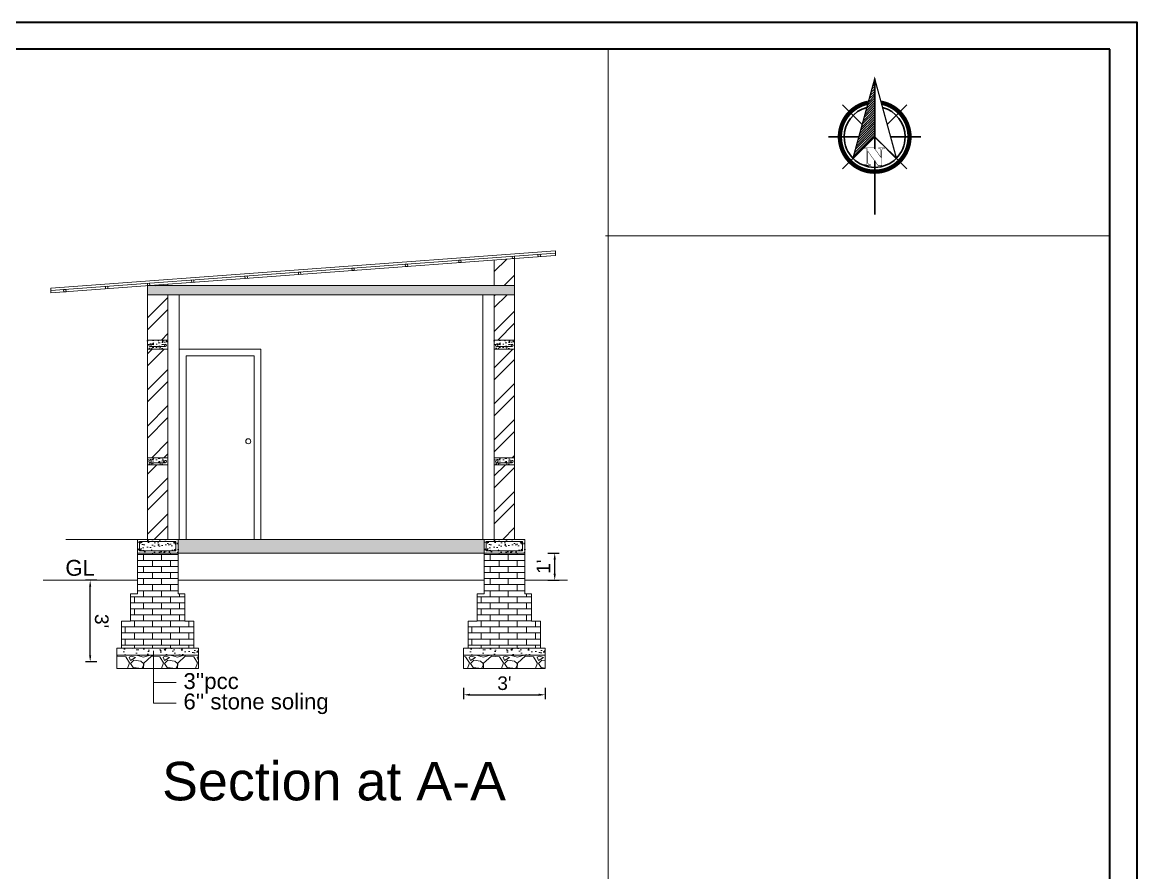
# Model space of a CAD drawing. Header units: inches. Extents: x 54699 to 80583, y -8431 to -3547.
# Drawn here: x 75563.6 to 76055.5, y -6812.7 to -6437.4 of the extents above; entities that cross this region are included whole.
import ezdxf

# ---------------------------------------------------------------- set-up
doc = ezdxf.new("R2010")
doc.units = ezdxf.units.IN
doc.header["$LTSCALE"] = 0.5
doc.header["$MEASUREMENT"] = 0
doc.header["$PDMODE"] = 66
for name, color, linetype, lineweight in [('Dimention', 5, 'Continuous', 20), ('door', 202, 'Continuous', 5), ('Siteplan', 7, 'Continuous', 30), ('steps', 253, 'Continuous', 20), ('WALL - A', 1, 'Continuous', 40)]:
    doc.layers.add(name, color=color, linetype=linetype, lineweight=lineweight)
doc.layers.add('Normal Wall', color=7, linetype='Continuous', lineweight=35, true_color=0xffaf89)
doc.layers.add('Rear Wall', color=7, linetype='Continuous', lineweight=20, true_color=0xd4e480)
doc.layers.add('REBARS', color=5, linetype='Continuous')
doc.styles.add('Lettring Text', font='arial.ttf')
doc.styles.get("Standard").update_dxf_attribs({"font": 'arial.ttf'})
doc.dimstyles.new('Copy of Standard', dxfattribs={"dimtxt": 6, "dimasz": 2.875, "dimexe": 2, "dimexo": 4, "dimgap": 2, "dimtad": 1, "dimdec": 0, "dimrnd": 1, "dimzin": 0, "dimdsep": 46, "dimlunit": 4, "dimtxsty": 'Lettring Text', "dimcen": 0.1, "dimclrd": 7, "dimclre": 7, "dimclrt": 7, "dimazin": 0, "dimtfac": 0.645, "dimtdec": 0, "dimtmove": 1, "dimatfit": 0, "dimfxl": 3, "dimfxlon": 1, "dimtfillclr": 256, "dimtolj": 1, "dimtzin": 0, "dimlwd": -1, "dimlwe": -1, "dimarcsym": 2})
pattern_1 = [(45, (-285433.003, 24050.212), (-7.9549513, 7.9549513), []), (45, (-285427.7, 24050.212), (-7.9549513, 7.9549513), [])]
pattern_2 = [(228.0127875, (-285422.2029, 24065.2122), (-120, -135), [2.01804, -199.7863207]), (184.96974073, (-285423.5529, 24063.7122), (180, 15), [3.46302, -342.8388714]), (132.51044708, (-285427.0029, 24063.4122), (150, -165), [2.44182, -241.74048894]), (267.273689, (-285432.8529, 24059.6622), (15, 300), [3.15357, -312.2033706]), (292.83365418, (-285433.0029, 24056.5122), (-75, 180), [3.092325, -306.1405969]), (357.273689, (-285431.8029, 24053.6622), (-300, 15), [3.15357, -312.2033706]), (37.69424047, (-285428.6529, 24053.5122), (-195, -150), [4.170435, -412.87272823]), (72.25532837, (-285425.3529, 24056.0622), (105, 330), [3.93732, -389.79482245]), (121.42956562, (-285424.1529, 24059.8122), (-120, 195), [3.16425, -313.26109665]), (175.2363583, (-285425.8029, 24062.5122), (165, -15), [3.61248, -177.0114387]), (222.3974378, (-285429.4029, 24062.8122), (-180, -165), [4.67172, -462.5006251]), (138.81407483, (-285418.0029, 24059.5122), (-105, 90), [1.594515, -157.8576722]), (171.4692344, (-285419.2029, 24060.5622), (195, -30), [3.033555, -300.32267124]), (225, (-285422.203, 24061.012), (-2e-15, -15), [2.121315, -19.09188844]), (203.1985905, (-285423.253, 24062.8122), (75, 30), [1.14237, -113.0942266]), (291.8014095, (-285424.303, 24062.3622), (-15, 45), [1.615545, -79.1619271]), (30.9637565, (-285423.703, 24060.8622), (45, 30), [2.623935, -84.8403434]), (161.5650512, (-285421.453, 24062.212), (30, -15), [1.897365, -45.5367999]), (16.38954033, (-285433.0029, 24062.3622), (150, 45), [2.658, -263.1426772]), (70.34617594, (-285430.4529, 24063.1122), (-60, -165), [2.229915, -220.7611162]), (293.1985905, (-285421.453, 24065.2122), (-30, 75), [2.284725, -111.9518716]), (343.61045967, (-285420.5529, 24063.1122), (-150, 45), [2.658, -263.1426772]), (339.4439548, (-285433.003, 24053.0622), (-75, 30), [2.5632, -125.5968562]), (294.77514057, (-285430.6029, 24052.1622), (-75, 165), [2.14767, -212.61964595]), (66.8014095, (-285421.303, 24050.2122), (30, 75), [2.284725, -111.9518716]), (17.35402464, (-285420.4029, 24052.3122), (-195, -60), [2.514465, -248.9313542]), (69.4439548, (-285428.653, 24050.2122), (-30, -75), [1.2816, -126.8784562]), (101.3099325, (-285422.203, 24050.2122), (-15, 60), [0.76485, -75.7204427]), (165.9637565, (-285422.353, 24050.9622), (45, -15), [3.092325, -58.7542594]), (186.00900596, (-285425.3529, 24051.7122), (150, 15), [2.86575, -283.7088476]), (303.6900675, (-285423.703, 24059.5122), (-15, 30), [2.16333, -51.91993913]), (353.15722659, (-285422.5029, 24057.7122), (255, -30), [3.77691, -373.91343936]), (60.9453959, (-285418.7529, 24057.2622), (-60, -105), [1.54434, -152.8901121]), (90, (-285418.003, 24058.612), (-15, 15), [0.9, -14.1]), (120.25643716, (-285425.6529, 24052.1622), (60, -105), [2.08386, -206.30279984]), (48.0127875, (-285426.7029, 24053.9622), (120, 135), [4.03608, -197.7682807]), (0, (-285424.003, 24056.962), (15, 15), [3.9, -11.1]), (325.30484647, (-285420.1029, 24056.9622), (150, -105), [2.37171, -234.7991145]), (254.0546041, (-285418.153, 24055.6122), (-15, -60), [2.18403, -107.01761834]), (207.64597536, (-285418.7529, 24053.5122), (-285, -150), [3.555975, -352.04211273]), (175.42607874, (-285421.9029, 24051.8622), (-195, 15), [3.761985, -372.4361011])]
pattern_3 = [(50, (11295.164, 109846.567), (5.73808146, -0.50201708), [0.6, -6.6]), (355, (11295.164, 109846.567), (-1.11001067, 6.01753707), [0.48, -5.28]), (100.4514, (11295.6424, 109846.525), (4.62807505, 5.51551634), [0.50992152, -5.6091369]), (46.1842, (11295.164, 109848.167), (8.5379284, -1.3241521), [0.9, -9.9]), (96.6356, (11295.876, 109848.057), (7.47730164, 7.79294297), [0.7648823, -8.413704]), (351.1842, (11295.164, 109848.167), (7.47729556, 7.7929488), [0.72, -7.92]), (21, (11295.964, 109847.767), (4.77525642, -3.22095113), [0.6, -6.6]), (326, (11295.964, 109847.767), (1.94652266, 5.80120036), [0.48, -5.28]), (71.4514, (11296.362, 109847.4985), (6.72178103, 2.58024397), [0.50992152, -5.6091369]), (37.5, (11295.1642, 109846.567), (0.097278843, 2.66315083), [0, -5.216, 0, -5.36, 0, -5.3]), (7.5, (11295.1642, 109846.567), (2.1045563, 3.155293695), [0, -3.056, 0, -5.096, 0, -2.02]), (327.5, (11293.3802, 109846.567), (4.27057949, -0.180438974), [0, -2, 0, -6.24, 0, -8.28]), (317.5, (11292.5802, 109846.567), (4.66548935, 0.80083986), [0, -2.6, 0, -4.144, 0, -5.88])]
pattern_4 = [(50, (11448.164, 109846.567), (5.73808146, -0.50201708), [0.6, -6.6]), (355, (11448.164, 109846.567), (-1.11001067, 6.01753707), [0.48, -5.28]), (100.4514, (11448.6424, 109846.525), (4.62807505, 5.51551634), [0.50992152, -5.6091369]), (46.1842, (11448.164, 109848.167), (8.5379284, -1.3241521), [0.9, -9.9]), (96.6356, (11448.876, 109848.057), (7.47730164, 7.79294297), [0.7648823, -8.413704]), (351.1842, (11448.164, 109848.167), (7.47729556, 7.7929488), [0.72, -7.92]), (21, (11448.964, 109847.767), (4.77525642, -3.22095113), [0.6, -6.6]), (326, (11448.964, 109847.767), (1.94652266, 5.80120036), [0.48, -5.28]), (71.4514, (11449.362, 109847.4985), (6.72178103, 2.58024397), [0.50992152, -5.6091369]), (37.5, (11448.1642, 109846.567), (0.097278843, 2.66315083), [0, -5.216, 0, -5.36, 0, -5.3]), (7.5, (11448.1642, 109846.567), (2.1045563, 3.155293695), [0, -3.056, 0, -5.096, 0, -2.02]), (327.5, (11446.3802, 109846.567), (4.27057949, -0.180438974), [0, -2, 0, -6.24, 0, -8.28]), (317.5, (11445.5802, 109846.567), (4.66548935, 0.80083986), [0, -2.6, 0, -4.144, 0, -5.88])]

# ---------------------------------------------------------------- blocks, each defined once
blk = doc.blocks.new('*X743')
at = {"color": 0}
for p, q in [((147.15, -410.22), (147.62, -409.76)), ((147.35, -409.49), (147.62, -409.23)), ((147.55, -408.76), (147.62, -408.7)), ((146.16, -413.87), (147.62, -412.41)), ((146.36, -413.14), (147.62, -411.88)), ((146.55, -412.41), (147.62, -411.35)), ((146.75, -411.68), (147.62, -410.82)), ((146.95, -410.95), (147.62, -410.29)), ((145.16, -417.52), (147.62, -415.06)), ((145.36, -416.79), (147.62, -414.53)), ((145.56, -416.06), (147.62, -414)), ((145.76, -415.33), (147.62, -413.47)), ((145.96, -414.6), (147.62, -412.94)), ((144.36, -420.44), (147.62, -417.18)), ((144.56, -419.71), (147.62, -416.65)), ((144.76, -418.98), (147.62, -416.12)), ((144.96, -418.25), (147.62, -415.59)), ((143.36, -424.09), (147.62, -419.83)), ((143.56, -423.36), (147.62, -419.3)), ((143.76, -422.63), (147.62, -418.77)), ((143.96, -421.9), (147.62, -418.24)), ((144.16, -421.17), (147.62, -417.71)), ((142.76, -426.28), (147.62, -421.42)), ((142.96, -425.55), (147.62, -420.89)), ((143.16, -424.82), (147.62, -420.36))]:
    blk.add_line(p, q, dxfattribs=at)
blk = doc.blocks.new('NORTH_15')
for p, q in [((0, 3.66), (0, 10.62)), ((-2.87, 2.87), (-7.37, 7.37)), ((2.87, 2.87), (7.37, 7.37)), ((-13.37, 0), (2.72, 0)), ((5.49, 0), (17.83, 0)), ((-2.87, -2.87), (-7.37, -7.37)), ((0, -3.66), (0, -10.62)), ((2.87, -2.87), (7.37, -7.37))]:
    blk.add_line(p, q)
at = {"const_width": 1}
for points in [[(0, -8, 1), (0, 8, 0.359415), (-7.86, 1.52, 1)], [(-7.86, -1.52, 0.359415), (0, -8, 1)]]:
    blk.add_lwpolyline(points, format="xyb", dxfattribs=at)
for points, const_width in [([(4.96, -5.01), (-13.37, 0), (4.9, 5), (0, 0), (4.96, -5.01)], 0.3), ([(5.93, -1.55), (6, -1.55), (6.07, -1.54), (6.13, -1.53), (6.17, -1.52), (6.22, -1.51), (6.26, -1.49), (6.28, -1.47), (6.3, -1.45), (6.32, -1.42), (6.33, -1.39), (6.35, -1.34), (6.36, -1.29), (6.37, -1.23), (6.38, -1.16), (6.38, -1.08), (6.38, -1), (6.54, -1), (6.54, -2.34), (6.38, -2.34), (6.38, -2.3), (6.38, -2.23), (6.38, -2.16), (6.37, -2.09), (6.36, -2.04), (6.35, -1.99), (6.33, -1.95), (6.32, -1.91), (6.3, -1.88), (6.28, -1.86), (6.26, -1.83), (6.22, -1.81), (6.18, -1.8), (6.13, -1.78), (6.07, -1.77), (6.01, -1.76), (5.95, -1.76), (2.66, -1.76), (2.66, -2.34), (2.5, -2.34), (2.5, -0.16), (4.71, 1.44), (3.14, 1.44), (3.07, 1.44), (3, 1.43), (2.94, 1.42), (2.89, 1.41), (2.85, 1.4), (2.81, 1.38), (2.78, 1.36), (2.76, 1.34), (2.74, 1.31), (2.72, 1.27), (2.7, 1.22), (2.69, 1.17), (2.68, 1.11), (2.67, 1.04), (2.66, 0.97), (2.66, 0.89), (2.66, 0.87), (2.5, 0.87), (2.5, 2.21), (2.66, 2.21), (2.66, 2.17), (2.66, 2.09), (2.67, 2.03), (2.68, 1.97), (2.69, 1.91), (2.7, 1.86), (2.71, 1.82), (2.73, 1.78), (2.75, 1.76), (2.77, 1.74), (2.8, 1.72), (2.85, 1.7), (2.89, 1.68), (2.94, 1.67), (3, 1.66), (3.07, 1.66), (3.14, 1.66), (6.54, 1.66), (6.54, 0.75), (3.33, -1.55), (5.93, -1.55), (5.93, -1.55)], 0.1)]:
    blk.add_lwpolyline(points, dxfattribs=dict(const_width=const_width))
for start, end in [(90, 164.973), (270, 90), (195.027, 270)]:
    blk.add_arc((0, 0), 7, start, end)
at = {"rotation": 90}
blk.add_blockref('*X743', (-421.89, -147.62), dxfattribs=at)
blk = doc.blocks.new('A$C0BDB7EE9')
at = {"layer": 'Siteplan', "xscale": 2.999999999999779, "yscale": 2.999999999999779, "zscale": 2.999999999999779, "rotation": 247.8612575918487}
blk.add_blockref('NORTH_15', (20.15, 49.54), dxfattribs=at)
blk = doc.blocks.new('A$C327B4BBD')
at = {"layer": 'Dimention', "ltscale": 0.3, "xscale": 1.171875000000082, "yscale": 1.171875000000082, "zscale": 1.171875000000082, "rotation": 112.1387424081494}
blk.add_blockref('A$C0BDB7EE9', (16.13, 0), dxfattribs=at)
blk = doc.blocks.new('*D810')
at = {"color": 7, "transparency": 16777216}
for p, q in [((75596.59, -6683.66), (75591.59, -6683.66)), ((75593.6, -6716.78), (75593.59, -6686.54)), ((75596.6, -6719.66), (75591.6, -6719.66))]:
    blk.add_line(p, q, dxfattribs=at)
at = {"color": 7, "linetype": 'ByBlock', "transparency": 16777216}
for points in [[(75594.07, -6686.54), (75593.12, -6686.54), (75593.59, -6683.66)], [(75594.07, -6716.78), (75593.12, -6716.78), (75593.6, -6719.66)]]:
    blk.add_solid(points, dxfattribs=at)
at = {"layer": 'Defpoints', "color": 0, "linetype": 'ByBlock', "transparency": 16777216}
for p in [(75593.59, -6683.66), (75605.41, -6683.66), (75605.41, -6719.66)]:
    blk.add_point(p, dxfattribs=at)
at = {"color": 7, "linetype": 'ByBlock', "lineweight": 5, "transparency": 16777216, "insert": (75598.66, -6701.66), "char_height": 6, "attachment_point": 5, "rotation": 270.0012, "style": 'Lettring Text'}
blk.add_mtext("\\A1;3'", dxfattribs=at)
blk = doc.blocks.new('*D812')
at = {"color": 7, "transparency": 16777216}
for p, q in [((75795.62, -6671.66), (75800.62, -6671.66)), ((75798.62, -6680.79), (75798.62, -6674.53)), ((75795.62, -6683.66), (75800.62, -6683.66))]:
    blk.add_line(p, q, dxfattribs=at)
at = {"color": 7, "linetype": 'ByBlock', "transparency": 16777216}
for points in [[(75798.14, -6674.53), (75799.1, -6674.53), (75798.62, -6671.66)], [(75798.14, -6680.79), (75799.1, -6680.79), (75798.62, -6683.66)]]:
    blk.add_solid(points, dxfattribs=at)
at = {"layer": 'Defpoints', "color": 0, "linetype": 'ByBlock', "transparency": 16777216}
for p in [(75785.41, -6671.66), (75798.62, -6671.66), (75785.41, -6683.66)]:
    blk.add_point(p, dxfattribs=at)
at = {"color": 7, "linetype": 'ByBlock', "lineweight": 5, "transparency": 16777216, "insert": (75793.61, -6677.66), "char_height": 6, "attachment_point": 5, "rotation": 90, "style": 'Lettring Text'}
blk.add_mtext("\\A1;1'", dxfattribs=at)
blk = doc.blocks.new('*D811')
at = {"color": 7, "transparency": 16777216}
for p, q in [((75758.41, -6731.19), (75758.41, -6736.19)), ((75794.41, -6731.19), (75794.41, -6736.19)), ((75761.29, -6734.19), (75791.54, -6734.19))]:
    blk.add_line(p, q, dxfattribs=at)
at = {"color": 7, "linetype": 'ByBlock', "transparency": 16777216}
for points in [[(75761.29, -6733.71), (75761.29, -6734.67), (75758.41, -6734.19)], [(75791.54, -6733.71), (75791.54, -6734.67), (75794.41, -6734.19)]]:
    blk.add_solid(points, dxfattribs=at)
at = {"layer": 'Defpoints', "color": 0, "linetype": 'ByBlock', "transparency": 16777216}
for p in [(75758.41, -6719.66), (75794.41, -6719.66), (75794.41, -6734.19)]:
    blk.add_point(p, dxfattribs=at)
at = {"color": 7, "linetype": 'ByBlock', "lineweight": 5, "transparency": 16777216, "insert": (75776.41, -6729.12), "char_height": 6, "attachment_point": 5, "style": 'Lettring Text'}
blk.add_mtext("\\A1;3'", dxfattribs=at)

msp = doc.modelspace()

# ---------------------------------------------------------------- hatches: boundary and pattern name
at = {"linetype": 'ByBlock', "lineweight": 5}
h = msp.add_hatch(dxfattribs=at)
h.set_pattern_fill('AR-CONC', scale=0.5, style=0)
h.set_pattern_definition([(50, (29379.986, 62226.096), (3.58630091, -0.31376067), [0.375, -4.125]), (355, (29379.986, 62226.096), (-0.69375667, 3.76096067), [0.3, -3.3]), (100.4514, (29380.2848, 62226.0698), (2.89254691, 3.44719771), [0.31870095, -3.50571056]), (46.1842, (29379.986, 62227.096), (5.33620524, -0.82759507), [0.5625, -6.1875]), (96.6356, (29380.4306, 62227.027), (4.67331353, 4.87058935), [0.47805144, -5.258565]), (351.1842, (29379.986, 62227.096), (4.67330973, 4.870593), [0.45, -4.95]), (21, (29380.486, 62226.846), (2.98453526, -2.01309445), [0.375, -4.125]), (326, (29380.486, 62226.846), (1.21657666, 3.62575023), [0.3, -3.3]), (71.4514, (29380.7346, 62226.6782), (4.20111314, 1.61265248), [0.31870095, -3.50571056]), (37.5, (29379.9859, 62226.096), (0.060799277, 1.66446927), [0, -3.26, 0, -3.35, 0, -3.3125]), (7.5, (29379.9859, 62226.096), (1.315347687, 1.97205856), [0, -1.91, 0, -3.185, 0, -1.2625]), (327.5, (29378.8709, 62226.096), (2.66911218, -0.112774359), [0, -1.25, 0, -3.9, 0, -5.175]), (317.5, (29378.371, 62226.096), (2.91593085, 0.50052491), [0, -1.625, 0, -2.59, 0, -3.675])])
h.paths.add_polyline_path([(75627.91, -6577.66), (75618.91, -6577.66), (75618.91, -6581.66), (75627.91, -6581.66)])
edge = h.paths.add_edge_path(flags=16)
edge.add_arc((75626.83, -6580.3), 0.496, 180, 268.058, ccw=False)
edge.add_arc((75626.83, -6580.3), 0.496, 0, 180, ccw=False)
edge.add_arc((75626.83, -6580.3), 0.496, -91.942, 0, ccw=False)
edge.add_line((75626.81, -6580.79), (75620.01, -6580.79))
edge.add_arc((75619.99, -6580.3), 0.496, 180, 271.942, ccw=False)
edge.add_arc((75619.99, -6580.3), 0.496, 0, 180, ccw=False)
edge.add_arc((75619.99, -6580.3), 0.496, -88.058, 0, ccw=False)
edge.add_line((75620.01, -6580.79), (75626.81, -6580.79))
h = msp.add_hatch(color=7, dxfattribs=at)
h.paths.add_polyline_path([(75627.32, -6580.03, 0.414214), (75626.83, -6579.53), (75626.66, -6579.56, 0.315664), (75626.33, -6580.03, 1)])
h.paths.add_polyline_path([(75620.16, -6579.56), (75619.99, -6579.53, 0.414214), (75619.5, -6580.03, 0.404321), (75619.98, -6580.52), (75620.01, -6580.52, 0.404321), (75620.49, -6580.03, 0.315664)])
h = msp.add_hatch(dxfattribs=at)
h.set_pattern_fill('AR-CONC', scale=0.5, style=0)
h.set_pattern_definition([(50, (29532.986, 62226.096), (3.58630091, -0.31376067), [0.375, -4.125]), (355, (29532.986, 62226.096), (-0.69375667, 3.76096067), [0.3, -3.3]), (100.4514, (29533.2848, 62226.0698), (2.89254691, 3.44719771), [0.31870095, -3.50571056]), (46.1842, (29532.986, 62227.096), (5.33620524, -0.82759507), [0.5625, -6.1875]), (96.6356, (29533.4306, 62227.027), (4.67331353, 4.87058935), [0.47805144, -5.258565]), (351.1842, (29532.986, 62227.096), (4.67330973, 4.870593), [0.45, -4.95]), (21, (29533.486, 62226.846), (2.98453526, -2.01309445), [0.375, -4.125]), (326, (29533.486, 62226.846), (1.21657666, 3.62575023), [0.3, -3.3]), (71.4514, (29533.7346, 62226.6782), (4.20111314, 1.61265248), [0.31870095, -3.50571056]), (37.5, (29532.9859, 62226.096), (0.060799277, 1.66446927), [0, -3.26, 0, -3.35, 0, -3.3125]), (7.5, (29532.9859, 62226.096), (1.315347687, 1.97205856), [0, -1.91, 0, -3.185, 0, -1.2625]), (327.5, (29531.8709, 62226.096), (2.66911218, -0.112774359), [0, -1.25, 0, -3.9, 0, -5.175]), (317.5, (29531.371, 62226.096), (2.91593085, 0.50052491), [0, -1.625, 0, -2.59, 0, -3.675])])
h.paths.add_polyline_path([(75780.91, -6577.66), (75771.91, -6577.66), (75771.91, -6581.66), (75780.91, -6581.66)])
edge = h.paths.add_edge_path(flags=16)
edge.add_arc((75779.83, -6580.3), 0.496, 180, 268.058, ccw=False)
edge.add_arc((75779.83, -6580.3), 0.496, 0, 180, ccw=False)
edge.add_arc((75779.83, -6580.3), 0.496, -91.942, 0, ccw=False)
edge.add_line((75779.81, -6580.79), (75773.01, -6580.79))
edge.add_arc((75772.99, -6580.3), 0.496, 180, 271.942, ccw=False)
edge.add_arc((75772.99, -6580.3), 0.496, 0, 180, ccw=False)
edge.add_arc((75772.99, -6580.3), 0.496, -88.058, 0, ccw=False)
edge.add_line((75773.01, -6580.79), (75779.81, -6580.79))
h = msp.add_hatch(color=7, dxfattribs=at)
h.paths.add_polyline_path([(75780.32, -6580.03, 0.414214), (75779.83, -6579.53), (75779.66, -6579.56, 0.315664), (75779.33, -6580.03, 1)])
h.paths.add_polyline_path([(75773.16, -6579.56), (75772.99, -6579.53, 0.414214), (75772.5, -6580.03, 0.404321), (75772.98, -6580.52), (75773.01, -6580.52, 0.404321), (75773.49, -6580.03, 0.315664)])
h = msp.add_hatch(dxfattribs=at)
h.set_pattern_fill('AR-CONC', scale=0.5, style=0)
h.set_pattern_definition([(50, (29379.986, 62175.096), (3.58630091, -0.31376067), [0.375, -4.125]), (355, (29379.986, 62175.096), (-0.69375667, 3.76096067), [0.3, -3.3]), (100.4514, (29380.2848, 62175.0698), (2.89254691, 3.44719771), [0.31870095, -3.50571056]), (46.1842, (29379.986, 62176.096), (5.33620524, -0.82759507), [0.5625, -6.1875]), (96.6356, (29380.4306, 62176.027), (4.67331353, 4.87058935), [0.47805144, -5.258565]), (351.1842, (29379.986, 62176.096), (4.67330973, 4.870593), [0.45, -4.95]), (21, (29380.486, 62175.846), (2.98453526, -2.01309445), [0.375, -4.125]), (326, (29380.486, 62175.846), (1.21657666, 3.62575023), [0.3, -3.3]), (71.4514, (29380.7346, 62175.6782), (4.20111314, 1.61265248), [0.31870095, -3.50571056]), (37.5, (29379.9859, 62175.096), (0.060799277, 1.66446927), [0, -3.26, 0, -3.35, 0, -3.3125]), (7.5, (29379.9859, 62175.096), (1.315347687, 1.97205856), [0, -1.91, 0, -3.185, 0, -1.2625]), (327.5, (29378.8709, 62175.096), (2.66911218, -0.112774359), [0, -1.25, 0, -3.9, 0, -5.175]), (317.5, (29378.371, 62175.096), (2.91593085, 0.50052491), [0, -1.625, 0, -2.59, 0, -3.675])])
h.paths.add_polyline_path([(75627.91, -6629.66), (75618.91, -6629.66), (75618.91, -6632.66), (75627.91, -6632.66)])
h.paths.add_polyline_path([(75626.81, -6631.79, -0.404321), (75626.33, -6631.3, -1), (75627.32, -6631.3, -0.424176), (75626.81, -6631.79), (75620.01, -6631.79, -0.424176), (75619.5, -6631.3, -1), (75620.49, -6631.3, -0.404321), (75620.01, -6631.79)], flags=16)
h = msp.add_hatch(dxfattribs=at)
h.set_pattern_fill('AR-CONC', scale=0.5, style=0)
h.set_pattern_definition([(50, (29532.986, 62175.096), (3.58630091, -0.31376067), [0.375, -4.125]), (355, (29532.986, 62175.096), (-0.69375667, 3.76096067), [0.3, -3.3]), (100.4514, (29533.2848, 62175.0698), (2.89254691, 3.44719771), [0.31870095, -3.50571056]), (46.1842, (29532.986, 62176.096), (5.33620524, -0.82759507), [0.5625, -6.1875]), (96.6356, (29533.4306, 62176.027), (4.67331353, 4.87058935), [0.47805144, -5.258565]), (351.1842, (29532.986, 62176.096), (4.67330973, 4.870593), [0.45, -4.95]), (21, (29533.486, 62175.846), (2.98453526, -2.01309445), [0.375, -4.125]), (326, (29533.486, 62175.846), (1.21657666, 3.62575023), [0.3, -3.3]), (71.4514, (29533.7346, 62175.6782), (4.20111314, 1.61265248), [0.31870095, -3.50571056]), (37.5, (29532.9859, 62175.096), (0.060799277, 1.66446927), [0, -3.26, 0, -3.35, 0, -3.3125]), (7.5, (29532.9859, 62175.096), (1.315347687, 1.97205856), [0, -1.91, 0, -3.185, 0, -1.2625]), (327.5, (29531.8709, 62175.096), (2.66911218, -0.112774359), [0, -1.25, 0, -3.9, 0, -5.175]), (317.5, (29531.371, 62175.096), (2.91593085, 0.50052491), [0, -1.625, 0, -2.59, 0, -3.675])])
h.paths.add_polyline_path([(75780.91, -6629.66), (75771.91, -6629.66), (75771.91, -6632.66), (75780.91, -6632.66)])
h.paths.add_polyline_path([(75779.81, -6631.79, -0.404321), (75779.33, -6631.3, -1), (75780.32, -6631.3, -0.424176), (75779.81, -6631.79), (75773.01, -6631.79, -0.424176), (75772.5, -6631.3, -1), (75773.49, -6631.3, -0.404321), (75773.01, -6631.79)], flags=16)
h = msp.add_hatch(color=7, dxfattribs=at)
h.paths.add_polyline_path([(75627.32, -6631.3, 0.414214), (75626.83, -6630.8), (75626.66, -6630.83, 0.315664), (75626.33, -6631.3, 1)])
h.paths.add_polyline_path([(75620.16, -6630.83), (75619.99, -6630.8, 0.414214), (75619.5, -6631.3, 0.404321), (75619.98, -6631.79), (75620.01, -6631.79, 0.404321), (75620.49, -6631.3, 0.315664)])
h = msp.add_hatch(color=7, dxfattribs=at)
h.paths.add_polyline_path([(75780.32, -6631.3, 0.414214), (75779.83, -6630.8), (75779.66, -6630.83, 0.315664), (75779.33, -6631.3, 1)])
h.paths.add_polyline_path([(75773.16, -6630.83), (75772.99, -6630.8, 0.414214), (75772.5, -6631.3, 0.404321), (75772.98, -6631.79), (75773.01, -6631.79, 0.404321), (75773.49, -6631.3, 0.315664)])
at = {"layer": 'door', "ltscale": 0.5}
h = msp.add_hatch(dxfattribs=at)
h.set_pattern_fill('AR-CONC', color=256, scale=0.8, style=0)
h.set_pattern_definition([(50, (-285433.003, 24050.212), (5.73808146, -0.50201708), [0.6, -6.6]), (355, (-285433.003, 24050.212), (-1.11001067, 6.01753707), [0.48, -5.28]), (100.4514445, (-285432.525, 24050.1704), (4.62807077, 5.51551993), [0.50992154, -5.6091369]), (46.1842, (-285433.003, 24051.812), (8.53793065, -1.32415425), [0.9, -9.9]), (96.6356355, (-285432.2914, 24051.702), (7.47729557, 7.7929488), [0.76488274, -8.41371008]), (351.184164, (-285433.003, 24051.812), (7.47729556, 7.7929488), [0.72, -7.92]), (21, (-285432.203, 24051.412), (4.77525642, -3.220951125), [0.6, -6.6]), (326, (-285432.203, 24051.412), (1.94652266, 5.80120036), [0.48, -5.28]), (71.4514447, (-285431.805, 24051.144), (6.72177901, 2.58024922), [0.50992152, -5.6091369]), (37.5, (-285433.003, 24050.2122), (0.097278843, 2.663150831), [0, -5.216, 0, -5.36, 0, -5.3]), (7.5, (-285433.003, 24050.2122), (2.1045563, 3.155293695), [0, -3.056, 0, -5.096, 0, -2.02]), (327.5, (-285434.787, 24050.2122), (4.27057949, -0.180438974), [0, -2, 0, -6.24, 0, -8.28]), (317.5, (-285435.587, 24050.2122), (4.665489355, 0.80083986), [0, -2.6, 0, -4.144, 0, -5.88])])
h.paths.add_polyline_path([(75780.91, -6557.66), (75780.91, -6553.66), (75618.91, -6553.66), (75618.91, -6557.66)])
h = msp.add_hatch(dxfattribs=at)
h.set_pattern_fill('AR-CONC', color=256, scale=0.8, style=0)
h.set_pattern_definition(pattern_3)
h.paths.add_polyline_path([(75632.41, -6665.66), (75614.41, -6665.66), (75614.41, -6671.66), (75632.41, -6671.66), (75632.41, -6666.6)])
h.paths.add_polyline_path([(75631.41, -6666.6), (75631.41, -6670.66), (75615.41, -6670.66), (75615.41, -6666.6), (75615.71, -6666.6, -0.049683), (75615.78, -6666.6)], flags=16)
h.paths.add_polyline_path([(75631.4, -6666.94, -1), (75630.74, -6666.94, -1)], flags=0)
h.paths.add_polyline_path([(75631.41, -6670.32, -1), (75630.74, -6670.32, -1)], flags=16)
h.paths.add_polyline_path([(75616.08, -6670.32, -1), (75615.41, -6670.32, -1)], flags=16)
h = msp.add_hatch(dxfattribs=at)
h.set_pattern_fill('AR-CONC', color=256, scale=0.8, style=0)
h.set_pattern_definition(pattern_3)
h.paths.add_polyline_path([(75631.41, -6666.6), (75615.41, -6666.6), (75615.41, -6670.66), (75631.41, -6670.66)])
h = msp.add_hatch(color=256, dxfattribs=at)
h.paths.add_polyline_path([(75616.08, -6666.94, 0.385424), (75615.78, -6666.6), (75615.71, -6666.6, 0.385424), (75615.41, -6666.94, 1)])
h.paths.add_polyline_path([(75615.41, -6670.32, 1), (75616.08, -6670.32, 1)])
h.paths.add_polyline_path([(75630.74, -6666.94, 1), (75631.4, -6666.94, 1)])
h.paths.add_polyline_path([(75630.74, -6670.32, 1), (75631.41, -6670.32, 1)])
h = msp.add_hatch(dxfattribs=at)
h.set_pattern_fill('AR-CONC', color=256, scale=0.8, style=0)
h.set_pattern_definition(pattern_4)
h.paths.add_polyline_path([(75785.41, -6665.66), (75767.41, -6665.66), (75767.41, -6671.66), (75785.41, -6671.66), (75785.41, -6666.6)])
h.paths.add_polyline_path([(75784.41, -6666.6), (75784.41, -6670.66), (75768.41, -6670.66), (75768.41, -6666.6), (75768.71, -6666.6, -0.049683), (75768.78, -6666.6)], flags=16)
h.paths.add_polyline_path([(75784.4, -6666.94, -1), (75783.74, -6666.94, -1)], flags=0)
h.paths.add_polyline_path([(75784.41, -6670.32, -1), (75783.74, -6670.32, -1)], flags=16)
h.paths.add_polyline_path([(75769.08, -6670.32, -1), (75768.41, -6670.32, -1)], flags=16)
h = msp.add_hatch(dxfattribs=at)
h.set_pattern_fill('AR-CONC', color=256, scale=0.8, style=0)
h.set_pattern_definition(pattern_4)
h.paths.add_polyline_path([(75784.41, -6666.6), (75768.41, -6666.6), (75768.41, -6670.66), (75784.41, -6670.66)])
h = msp.add_hatch(color=256, dxfattribs=at)
h.paths.add_polyline_path([(75769.08, -6666.94, 0.385424), (75768.78, -6666.6), (75768.71, -6666.6, 0.385424), (75768.41, -6666.94, 1)])
h.paths.add_polyline_path([(75768.41, -6670.32, 1), (75769.08, -6670.32, 1)])
h.paths.add_polyline_path([(75783.74, -6666.94, 1), (75784.4, -6666.94, 1)])
h.paths.add_polyline_path([(75783.74, -6670.32, 1), (75784.41, -6670.32, 1)])
at = {"layer": 'door', "ltscale": 0.5, "transparency": 33554648}
h = msp.add_hatch(dxfattribs=at)
h.set_pattern_fill('AR-BRSTD', color=256)
h.set_pattern_definition([(0, (-79778.9098, 20221.7726), (0, 2.667), []), (90, (-79778.9098, 20221.7726), (-4, 2.667), [2.667, -2.667])])
h.paths.add_polyline_path([(75632.41, -6671.66), (75614.41, -6671.66), (75614.41, -6689.66), (75632.41, -6689.66)])
h.paths.add_polyline_path([(75635.41, -6689.66), (75611.41, -6689.66), (75611.41, -6701.66), (75632.41, -6701.66), (75635.41, -6701.66)])
h.paths.add_polyline_path([(75639.41, -6701.66), (75632.41, -6701.66), (75611.41, -6701.66), (75607.41, -6701.66), (75607.41, -6713.66), (75639.41, -6713.66)])
h = msp.add_hatch(dxfattribs=at)
h.set_pattern_fill('AR-BRSTD', color=256)
h.set_pattern_definition([(0, (-79625.9098, 20221.7726), (0, 2.667), []), (90, (-79625.9098, 20221.7726), (-4, 2.667), [2.667, -2.667])])
h.paths.add_polyline_path([(75785.41, -6671.66), (75767.41, -6671.66), (75767.41, -6689.66), (75785.41, -6689.66)])
h.paths.add_polyline_path([(75788.41, -6689.66), (75764.41, -6689.66), (75764.41, -6701.66), (75785.41, -6701.66), (75788.41, -6701.66)])
h.paths.add_polyline_path([(75792.41, -6701.66), (75785.41, -6701.66), (75764.41, -6701.66), (75760.41, -6701.66), (75760.41, -6713.66), (75792.41, -6713.66)])
at = {"layer": 'door', "ltscale": 0.5}
h = msp.add_hatch(dxfattribs=at)
h.set_pattern_fill('AR-CONC', color=256, style=0)
h.set_pattern_definition([(50, (70855.6717, 61729.2256), (7.17260183, -0.62752135), [0.75, -8.25]), (355, (70855.672, 61729.2256), (-1.3875133, 7.5219213), [0.6, -6.6]), (100.4514, (70856.2694, 61729.173), (5.7850938, 6.8943954), [0.6374019, -7.0114211]), (46.1842, (70855.672, 61731.226), (10.6724105, -1.6551901), [1.125, -12.375]), (96.6356, (70856.561, 61731.088), (9.346627, 9.7411787), [0.9561029, -10.51713]), (351.1842, (70855.672, 61731.226), (9.3466195, 9.741186), [0.9, -9.9]), (21, (70856.6717, 61730.7256), (5.9690705, -4.0261889), [0.75, -8.25]), (326, (70856.672, 61730.7256), (2.4331533, 7.25150045), [0.6, -6.6]), (71.4514, (70857.169, 61730.39), (8.4022263, 3.225305), [0.6374019, -7.0114211]), (37.5, (70855.6717, 61729.2256), (0.12159855, 3.32893854), [0, -6.52, 0, -6.7, 0, -6.625]), (7.5, (70855.6717, 61729.2256), (2.63069537, 3.94411712), [0, -3.82, 0, -6.37, 0, -2.525]), (327.5, (70853.4417, 61729.2256), (5.33822436, -0.22554872), [0, -2.5, 0, -7.8, 0, -10.35]), (317.5, (70852.4417, 61729.2256), (5.8318617, 1.00104982), [0, -3.25, 0, -5.18, 0, -7.35])])
h.paths.add_polyline_path([(75641.41, -6713.66), (75605.41, -6713.66), (75605.41, -6716.66), (75641.41, -6716.66)])
at = {"layer": 'door', "ltscale": 0.5, "transparency": 33554648}
h = msp.add_hatch(dxfattribs=at)
h.set_pattern_fill('GRAVEL', color=256, scale=15)
h.set_pattern_definition(pattern_2)
h.paths.add_polyline_path([(75621.56, -6716.66), (75605.41, -6716.66), (75605.41, -6722.66), (75621.56, -6722.66)])
h = msp.add_hatch(dxfattribs=at)
h.set_pattern_fill('GRAVEL', color=256, scale=15)
h.set_pattern_definition(pattern_2)
h.paths.add_polyline_path([(75641.41, -6722.66), (75641.41, -6716.66), (75621.56, -6716.66), (75621.56, -6722.66)])
at = {"layer": 'door', "ltscale": 0.5}
h = msp.add_hatch(dxfattribs=at)
h.set_pattern_fill('AR-CONC', color=256, style=0)
h.set_pattern_definition([(50, (71008.6717, 61729.2256), (7.17260183, -0.62752135), [0.75, -8.25]), (355, (71008.672, 61729.2256), (-1.3875133, 7.5219213), [0.6, -6.6]), (100.4514, (71009.2694, 61729.173), (5.7850938, 6.8943954), [0.6374019, -7.0114211]), (46.1842, (71008.672, 61731.226), (10.6724105, -1.6551901), [1.125, -12.375]), (96.6356, (71009.561, 61731.088), (9.346627, 9.7411787), [0.9561029, -10.51713]), (351.1842, (71008.672, 61731.226), (9.3466195, 9.741186), [0.9, -9.9]), (21, (71009.6717, 61730.7256), (5.9690705, -4.0261889), [0.75, -8.25]), (326, (71009.672, 61730.7256), (2.4331533, 7.25150045), [0.6, -6.6]), (71.4514, (71010.169, 61730.39), (8.4022263, 3.225305), [0.6374019, -7.0114211]), (37.5, (71008.6717, 61729.2256), (0.12159855, 3.32893854), [0, -6.52, 0, -6.7, 0, -6.625]), (7.5, (71008.6717, 61729.2256), (2.63069537, 3.94411712), [0, -3.82, 0, -6.37, 0, -2.525]), (327.5, (71006.4417, 61729.2256), (5.33822436, -0.22554872), [0, -2.5, 0, -7.8, 0, -10.35]), (317.5, (71005.4417, 61729.2256), (5.8318617, 1.00104982), [0, -3.25, 0, -5.18, 0, -7.35])])
h.paths.add_polyline_path([(75794.41, -6713.66), (75758.41, -6713.66), (75758.41, -6716.66), (75794.41, -6716.66)])
at = {"layer": 'door', "ltscale": 0.5, "transparency": 33554648}
h = msp.add_hatch(dxfattribs=at)
h.set_pattern_fill('GRAVEL', color=256, scale=15)
h.set_pattern_definition(pattern_2)
h.paths.add_polyline_path([(75794.41, -6716.66), (75758.41, -6716.66), (75758.41, -6722.66), (75794.41, -6722.66)])
at = {"layer": 'steps', "ltscale": 0.3}
h = msp.add_hatch(dxfattribs=at)
h.set_pattern_fill('AR-CONC', scale=0.8, style=0)
h.set_pattern_definition([(50, (75758.411, -6668.655), (5.73808, -0.50202), [0.6, -6.6]), (355, (75758.411, -6668.655), (-1.11, 6.01754), [0.48, -5.28]), (100.4514, (75758.8893, -6668.697), (4.62807, 5.51552), [0.50992, -5.60914]), (46.184, (75758.411, -6667.055), (8.53793, -1.32415), [0.9, -9.9]), (96.636, (75759.123, -6667.165), (7.4773, 7.79295), [0.7649, -8.4137]), (351.184, (75758.411, -6667.055), (7.4773, 7.79295), [0.72, -7.92]), (21, (75759.211, -6667.455), (4.77526, -3.22095), [0.6, -6.6]), (326, (75759.211, -6667.455), (1.94652, 5.8012), [0.48, -5.28]), (71.4514, (75759.609, -6667.7234), (6.72178, 2.58025), [0.50992, -5.60914]), (37.5, (75758.4111, -6668.655), (0.09728, 2.66315), [0, -5.216, 0, -5.36, 0, -5.3]), (7.5, (75758.411, -6668.655), (2.104556, 3.155294), [0, -3.056, 0, -5.096, 0, -2.02]), (327.5, (75756.6271, -6668.655), (4.27058, -0.18044), [0, -2, 0, -6.24, 0, -8.28]), (317.5, (75755.827, -6668.655), (4.66549, 0.80084), [0, -2.6, 0, -4.144, 0, -5.88])])
h.paths.add_polyline_path([(75749.41, -6665.66), (75632.41, -6665.66), (75632.41, -6671.66), (75749.41, -6671.66)])
h.paths.add_polyline_path([(75767.41, -6665.66), (75749.41, -6665.66), (75749.41, -6671.66), (75767.41, -6671.66)])
at = {"layer": 'WALL - A', "lineweight": 25}
h = msp.add_hatch(dxfattribs=at)
h.set_pattern_fill('ANSI32', color=256, scale=30, style=0)
h.set_pattern_definition(pattern_1)
h.paths.add_polyline_path([(75771.91, -6553.66), (75780.91, -6553.66), (75780.91, -6541.66), (75771.91, -6542.32)])
h = msp.add_hatch(dxfattribs=at)
h.set_pattern_fill('ANSI32', color=256, scale=30, style=0)
h.set_pattern_definition(pattern_1)
h.paths.add_polyline_path([(75627.91, -6553.66), (75627.91, -6552.99), (75618.91, -6553.66)])
h = msp.add_hatch(dxfattribs=at)
h.set_pattern_fill('ANSI32', color=256, scale=30, style=0)
h.set_pattern_definition(pattern_1)
h.paths.add_polyline_path([(75618.91, -6577.66), (75627.91, -6577.66), (75627.91, -6557.66), (75618.91, -6557.66)])
h = msp.add_hatch(dxfattribs=at)
h.set_pattern_fill('ANSI32', color=256, scale=30, style=0)
h.set_pattern_definition(pattern_1)
h.paths.add_polyline_path([(75771.91, -6577.66), (75780.91, -6577.66), (75780.91, -6557.66), (75771.91, -6557.66)])
h = msp.add_hatch(dxfattribs=at)
h.set_pattern_fill('ANSI32', color=256, scale=30, style=0)
h.set_pattern_definition(pattern_1)
h.paths.add_polyline_path([(75618.91, -6629.66), (75627.91, -6629.66), (75627.91, -6581.66), (75618.91, -6581.66)])
h = msp.add_hatch(dxfattribs=at)
h.set_pattern_fill('ANSI32', color=256, scale=30, style=0)
h.set_pattern_definition(pattern_1)
h.paths.add_polyline_path([(75780.91, -6581.66), (75771.91, -6581.66), (75771.91, -6629.66), (75780.91, -6629.66)])
h = msp.add_hatch(dxfattribs=at)
h.set_pattern_fill('ANSI32', color=256, scale=30, style=0)
h.set_pattern_definition(pattern_1)
h.paths.add_polyline_path([(75627.91, -6632.66), (75618.91, -6632.66), (75618.91, -6665.66), (75627.91, -6665.66)])
h = msp.add_hatch(dxfattribs=at)
h.set_pattern_fill('ANSI32', color=256, scale=30, style=0)
h.set_pattern_definition(pattern_1)
h.paths.add_polyline_path([(75771.91, -6665.66), (75780.91, -6665.66), (75780.91, -6632.66), (75771.91, -6632.66)])

# ---------------------------------------------------------------- linework, layer by layer
at = {"color": 7, "linetype": 'ByBlock', "lineweight": 5}
for p, q in [((75618.91, -6577.66), (75627.91, -6577.66)), ((75619.98, -6580.52), (75626.83, -6580.52)), ((75619.99, -6579.53), (75621.74, -6579.84)), ((75626.83, -6579.53), (75625.08, -6579.84)), ((75771.91, -6577.66), (75780.91, -6577.66)), ((75772.98, -6580.52), (75779.83, -6580.52)), ((75772.99, -6579.53), (75774.74, -6579.84)), ((75779.83, -6579.53), (75778.08, -6579.84)), ((75618.91, -6581.66), (75627.91, -6581.66)), ((75618.91, -6581.66), (75627.91, -6581.66)), ((75771.91, -6581.66), (75780.91, -6581.66)), ((75771.91, -6581.66), (75780.91, -6581.66)), ((75618.91, -6629.66), (75627.91, -6629.66)), ((75771.91, -6629.66), (75780.91, -6629.66)), ((75618.91, -6632.66), (75627.91, -6632.66)), ((75618.91, -6632.66), (75627.91, -6632.66)), ((75619.98, -6631.79), (75626.83, -6631.79)), ((75619.99, -6630.8), (75621.74, -6631.11)), ((75626.83, -6630.8), (75625.08, -6631.11)), ((75771.91, -6632.66), (75780.91, -6632.66)), ((75771.91, -6632.66), (75780.91, -6632.66)), ((75772.98, -6631.79), (75779.83, -6631.79)), ((75772.99, -6630.8), (75774.74, -6631.11)), ((75779.83, -6630.8), (75778.08, -6631.11)), ((75785.41, -6683.66), (75804.19, -6683.66)), ((75621.56, -6737.82), (75621.56, -6714.75)), ((75621.56, -6728.72), (75631.56, -6728.72)), ((75621.56, -6737.82), (75631.56, -6737.82))]:
    msp.add_line(p, q, dxfattribs=at)
at = {"color": 7, "linetype": 'ByBlock', "lineweight": 5, "ltscale": 10}
for p, q in [((75572.78, -6683.66), (75614.41, -6683.66)), ((75632.41, -6683.66), (75767.41, -6683.65))]:
    msp.add_line(p, q, dxfattribs=at)
at = {"color": 7, "linetype": 'ByBlock', "lineweight": 5}
for centre in [(75619.99, -6580.03), (75626.83, -6580.03), (75772.99, -6580.03), (75779.83, -6580.03), (75619.99, -6631.3), (75626.83, -6631.3), (75772.99, -6631.3), (75779.83, -6631.3)]:
    msp.add_circle(centre, 0.496, dxfattribs=at)
at = {"layer": 'door', "ltscale": 0.5}
for p, q in [((75576.29, -6554.81), (75798.91, -6538.32)), ((75576.29, -6555.81), (75798.91, -6539.32)), ((75576.29, -6556.81), (75798.91, -6540.32)), ((75798.91, -6538.32), (75798.91, -6540.32)), ((75771.91, -6553.66), (75771.91, -6542.32)), ((75780.91, -6553.66), (75780.91, -6541.66)), ((75576.29, -6554.81), (75576.29, -6556.81)), ((75618.91, -6553.66), (75780.91, -6553.66)), ((75618.91, -6665.66), (75618.91, -6553.66)), ((75627.91, -6553.66), (75627.91, -6552.99)), ((75780.91, -6665.66), (75780.91, -6553.66)), ((75618.91, -6557.66), (75780.91, -6557.66)), ((75627.91, -6665.66), (75627.91, -6557.66)), ((75632.91, -6665.66), (75632.91, -6557.66)), ((75766.91, -6665.66), (75766.91, -6557.66)), ((75771.91, -6665.66), (75771.91, -6557.66)), ((75618.91, -6665.66), (75582.91, -6665.66)), ((75614.41, -6665.66), (75632.41, -6665.66)), ((75614.41, -6665.66), (75614.41, -6689.66)), ((75631.41, -6666.6), (75615.41, -6666.6)), ((75615.41, -6666.6), (75615.41, -6670.66)), ((75618.91, -6665.66), (75780.91, -6665.66)), ((75618.91, -6665.66), (75627.91, -6665.66)), ((75618.91, -6665.66), (75627.91, -6665.66)), ((75627.91, -6665.66), (75618.91, -6665.66)), ((75618.91, -6665.66), (75627.91, -6665.66)), ((75630.9, -6666.6), (75630.41, -6667.25)), ((75631.41, -6667.05), (75630.91, -6667.71)), ((75631.41, -6666.6), (75631.41, -6670.66)), ((75632.41, -6665.66), (75632.41, -6689.66)), ((75780.91, -6665.66), (75734.91, -6665.66)), ((75767.41, -6665.66), (75785.41, -6665.66)), ((75767.41, -6665.66), (75767.41, -6689.66)), ((75784.41, -6666.6), (75768.41, -6666.6)), ((75768.41, -6666.6), (75768.41, -6670.66)), ((75771.91, -6665.66), (75780.91, -6665.66)), ((75771.91, -6665.66), (75780.91, -6665.66)), ((75780.91, -6665.66), (75771.91, -6665.66)), ((75771.91, -6665.66), (75780.91, -6665.66)), ((75780.91, -6665.66), (75771.91, -6665.66)), ((75783.9, -6666.6), (75783.41, -6667.25)), ((75784.41, -6667.05), (75783.91, -6667.71)), ((75784.41, -6666.6), (75784.41, -6670.66)), ((75785.41, -6665.66), (75785.41, -6689.66)), ((75614.41, -6671.66), (75632.41, -6671.66)), ((75631.41, -6670.66), (75615.41, -6670.66)), ((75618.91, -6671.66), (75780.91, -6671.66)), ((75767.41, -6671.66), (75785.41, -6671.66)), ((75784.41, -6670.66), (75768.41, -6670.66)), ((75611.41, -6689.66), (75611.41, -6701.66)), ((75614.41, -6689.66), (75611.41, -6689.66)), ((75632.41, -6689.66), (75635.41, -6689.66)), ((75635.41, -6689.66), (75635.41, -6701.66)), ((75764.41, -6689.66), (75764.41, -6701.66)), ((75767.41, -6689.66), (75764.41, -6689.66)), ((75785.41, -6689.66), (75788.41, -6689.66)), ((75788.41, -6689.66), (75788.41, -6701.66)), ((75607.41, -6701.66), (75611.41, -6701.66)), ((75607.41, -6701.66), (75607.41, -6713.66)), ((75635.41, -6701.66), (75639.41, -6701.66)), ((75639.41, -6701.66), (75639.41, -6713.66)), ((75760.41, -6701.66), (75764.41, -6701.66)), ((75760.41, -6701.66), (75760.41, -6713.66)), ((75788.41, -6701.66), (75792.41, -6701.66)), ((75792.41, -6701.66), (75792.41, -6713.66)), ((75605.41, -6713.66), (75641.41, -6713.66)), ((75605.41, -6713.66), (75605.41, -6722.66)), ((75605.41, -6716.66), (75641.41, -6716.66)), ((75641.41, -6713.66), (75641.41, -6722.66)), ((75758.41, -6713.66), (75794.41, -6713.66)), ((75758.41, -6713.66), (75758.41, -6722.66)), ((75758.41, -6716.66), (75794.41, -6716.66)), ((75794.41, -6713.66), (75794.41, -6722.66)), ((75605.41, -6722.66), (75641.41, -6722.66)), ((75758.41, -6722.66), (75794.41, -6722.66))]:
    msp.add_line(p, q, dxfattribs=at)
for points in [[(75780.91, -6541.66), (75779.91, -6541.73), (75779.84, -6540.73), (75780.84, -6540.66)], [(75792.28, -6540.81), (75791.28, -6540.89), (75791.21, -6539.89), (75792.21, -6539.82)], [(75710.15, -6546.9), (75709.15, -6546.97), (75709.08, -6545.97), (75710.08, -6545.9)], [(75733.74, -6545.15), (75732.74, -6545.22), (75732.67, -6544.23), (75733.66, -6544.15)], [(75757.32, -6543.4), (75756.33, -6543.48), (75756.25, -6542.48), (75757.25, -6542.4)], [(75639.39, -6552.14), (75638.39, -6552.21), (75638.32, -6551.21), (75639.31, -6551.14)], [(75662.98, -6550.39), (75661.98, -6550.46), (75661.9, -6549.47), (75662.9, -6549.39)], [(75686.56, -6548.64), (75685.57, -6548.72), (75685.49, -6547.72), (75686.49, -6547.65)], [(75582.94, -6556.32), (75581.95, -6556.39), (75581.87, -6555.4), (75582.87, -6555.32)], [(75601.43, -6554.95), (75600.43, -6555.02), (75600.35, -6554.03), (75601.35, -6553.95)], [(75619.91, -6553.58), (75618.91, -6553.66), (75618.84, -6552.66), (75619.83, -6552.58)]]:
    msp.add_lwpolyline(points, close=True, dxfattribs=at)
for centre, radius in [((75663.39, -6622.35), 1.12), ((75615.75, -6666.94), 0.335), ((75631.07, -6666.94), 0.335), ((75768.75, -6666.94), 0.335), ((75784.07, -6666.94), 0.335), ((75615.75, -6670.32), 0.335), ((75631.08, -6670.32), 0.335), ((75768.75, -6670.32), 0.335), ((75784.08, -6670.32), 0.335)]:
    msp.add_circle(centre, radius, dxfattribs=at)
at = {"layer": 'Normal Wall'}
for points in [[(74997.46, -6437.44), (76055.47, -6437.44), (76055.47, -7187.97), (74997.46, -7187.97)], [(74997.46, -6437.44), (76055.47, -6437.44), (76055.47, -7187.97), (74997.46, -7187.97)], [(76043.56, -6449.35), (75021.27, -6449.35), (75021.27, -7176.06), (76043.56, -7176.06)], [(76043.56, -6449.35), (75021.27, -6449.35), (75021.27, -7176.06), (76043.56, -7176.06)]]:
    msp.add_lwpolyline(points, close=True, dxfattribs=at)
at = {"layer": 'Rear Wall'}
for p, q in [((75822.14, -6893.62), (75822.14, -6449.35)), ((75820.96, -6531.65), (76043.56, -6531.65))]:
    msp.add_line(p, q, dxfattribs=at)
at = {"layer": 'steps', "color": 7, "ltscale": 0.3}
for p, q in [((75632.91, -6665.66), (75632.91, -6581.66)), ((75632.91, -6581.66), (75668.91, -6581.66)), ((75635.91, -6665.66), (75635.91, -6584.66)), ((75635.91, -6584.66), (75665.91, -6584.66)), ((75665.91, -6584.66), (75665.91, -6665.66)), ((75668.91, -6581.66), (75668.91, -6665.66))]:
    msp.add_line(p, q, dxfattribs=at)

# ---------------------------------------------------------------- block references
at = {"layer": 'REBARS', "xscale": 0.5459999999999999, "yscale": 0.5459999999999999, "zscale": 0.5459999999999999, "rotation": 270}
msp.add_blockref('A$C327B4BBD', (75939.83, -6513.43), dxfattribs=at)

# ---------------------------------------------------------------- texts
at = {"color": 7, "linetype": 'ByBlock', "lineweight": 5}
for s, insert, char_height, width, attachment_point in [('{\\fArial CE|b0|i0|c0|p34;GL}', (75582.64, -6674.68), 7, 174.1012, 1), ("{\\fArial CE|b0|i0|c238|p34;3'}'{\\fArial CE|b0|i0|c238|p34;pcc}", (75634.77, -6724.64), 7, 174.1012, 1), ("{\\fArial CE|b0|i0|c0|p34;6\\fArial CE|b0|i0|c238|p34;'}'{\\fArial CE|b0|i0|c238|p34; \\fArial CE|b0|i0|c0|p34;stone\\fArial CE|b0|i0|c238|p34; soling}", (75634.77, -6733.64), 7, 174.1012, 1), ('{\\fArial CE|b0|i0|c238|p34;\\P\\H2.8333x;Section at A-A}', (75701.22, -6767.41), 6, 232.9624, 5)]:
    msp.add_mtext(s, dxfattribs=dict(at, insert=insert, char_height=char_height, width=width, attachment_point=attachment_point))

# ---------------------------------------------------------------- dimensions: what is measured, and where the dimension line sits
dim = msp.add_linear_dim(base=(75798.62, -6671.66), p1=(75785.41, -6683.66), p2=(75785.41, -6671.66), angle=90, dimstyle='Copy of Standard', dxfattribs=at)
dim.commit()
dim.dimension.update_dxf_attribs({"geometry": '*D812', "text_midpoint": (75793.61, -6677.66)})
dim = msp.add_aligned_dim(p1=(75605.41, -6719.66), p2=(75605.41, -6683.66), distance=11.82, dimstyle='Copy of Standard', dxfattribs=at)
dim.commit()
dim.dimension.update_dxf_attribs({"geometry": '*D810', "text_midpoint": (75598.66, -6701.66)})
dim = msp.add_linear_dim(base=(75794.41, -6734.19), p1=(75758.41, -6719.66), p2=(75794.41, -6719.66), dimstyle='Copy of Standard', dxfattribs=at)
dim.commit()
dim.dimension.update_dxf_attribs({"geometry": '*D811', "text_midpoint": (75776.41, -6729.12)})

doc.saveas('drawing.dxf')
